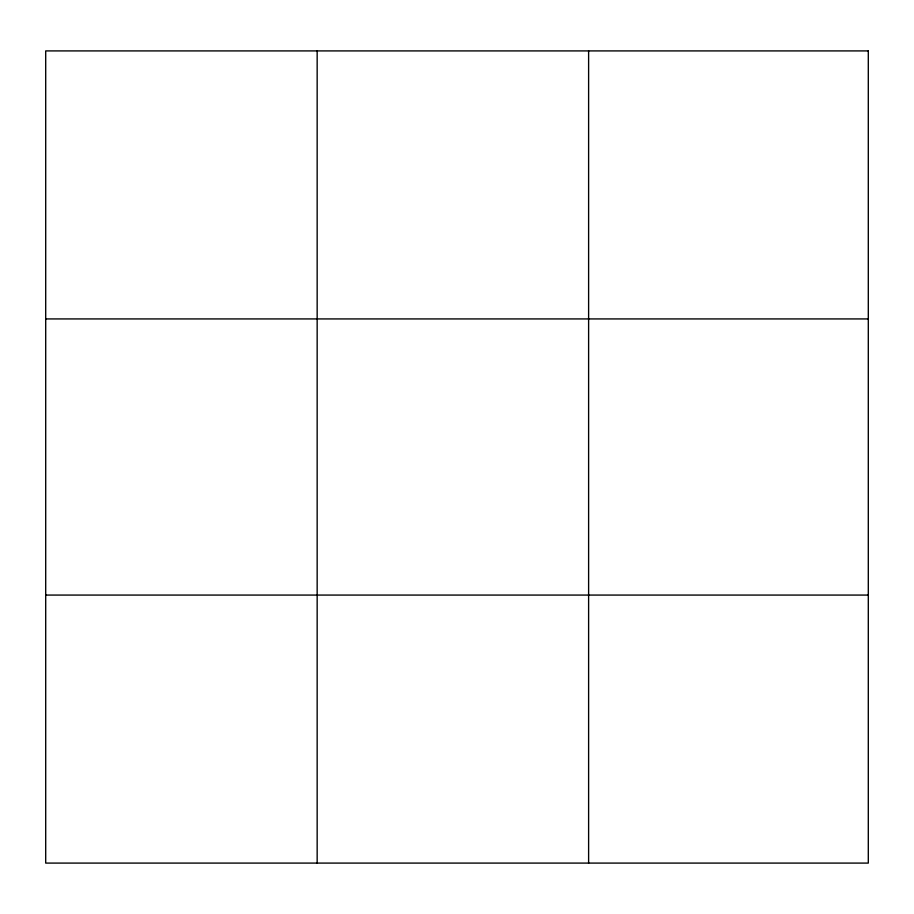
<?xml version="1.0" encoding="UTF-8"?>
<svg xmlns="http://www.w3.org/2000/svg" width="914" height="914" viewBox="0 0 914 914"><rect width="100%" height="100%" fill="white"/><g stroke="black" fill="none" stroke-linecap="round" stroke-linejoin="round"><path stroke-width="1.37" d="M317.158 863.09L317.158 50.91M588.616 863.09L588.616 50.91M45.7 318.929L868.3 318.929M45.7 595.071L868.3 595.071M868.3 50.91L868.3 863.09L45.7 863.09L45.7 50.91L868.3 50.91"/></g></svg>
